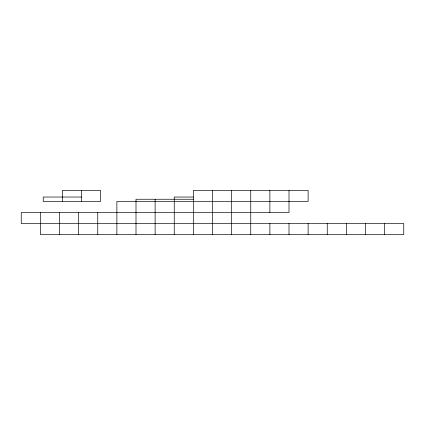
<?xml version="1.0" encoding="UTF-8"?>
<svg xmlns="http://www.w3.org/2000/svg" width="425" height="425" viewBox="0 0 425 425"><rect width="100%" height="100%" fill="white"/><g stroke="black" fill="none" stroke-linecap="round" stroke-linejoin="round"><path stroke-width="0.64" d="M81.478 197.041L43.228 197.041L43.228 201.461L100.603 201.461L100.603 190.416L62.353 190.416L62.353 201.461M193.375 197.041L174.25 197.041L174.25 234.584M193.375 199.251L136 199.251L136 234.584M384.625 223.539L384.625 234.584M365.5 223.539L365.5 234.584M346.375 223.539L346.375 234.584M327.25 223.539L327.25 234.584M308.125 223.539L308.125 234.584M289 190.416L289 212.5L21.25 212.5L21.25 223.539L403.75 223.539L403.75 234.584L40.375 234.584L40.375 212.5M289 223.539L289 234.584M269.875 190.416L269.875 212.5M269.875 223.539L269.875 234.584M250.75 190.416L250.75 234.584M231.625 190.416L231.625 234.584M212.5 190.416L212.5 234.584M193.375 234.584L193.375 190.416L308.125 190.416L308.125 201.461L116.875 201.461L116.875 234.584M155.125 199.251L155.125 234.584M97.75 212.5L97.75 234.584M81.478 190.416L81.478 201.461M78.625 212.5L78.625 234.584M59.5 212.5L59.5 234.584"/></g></svg>
